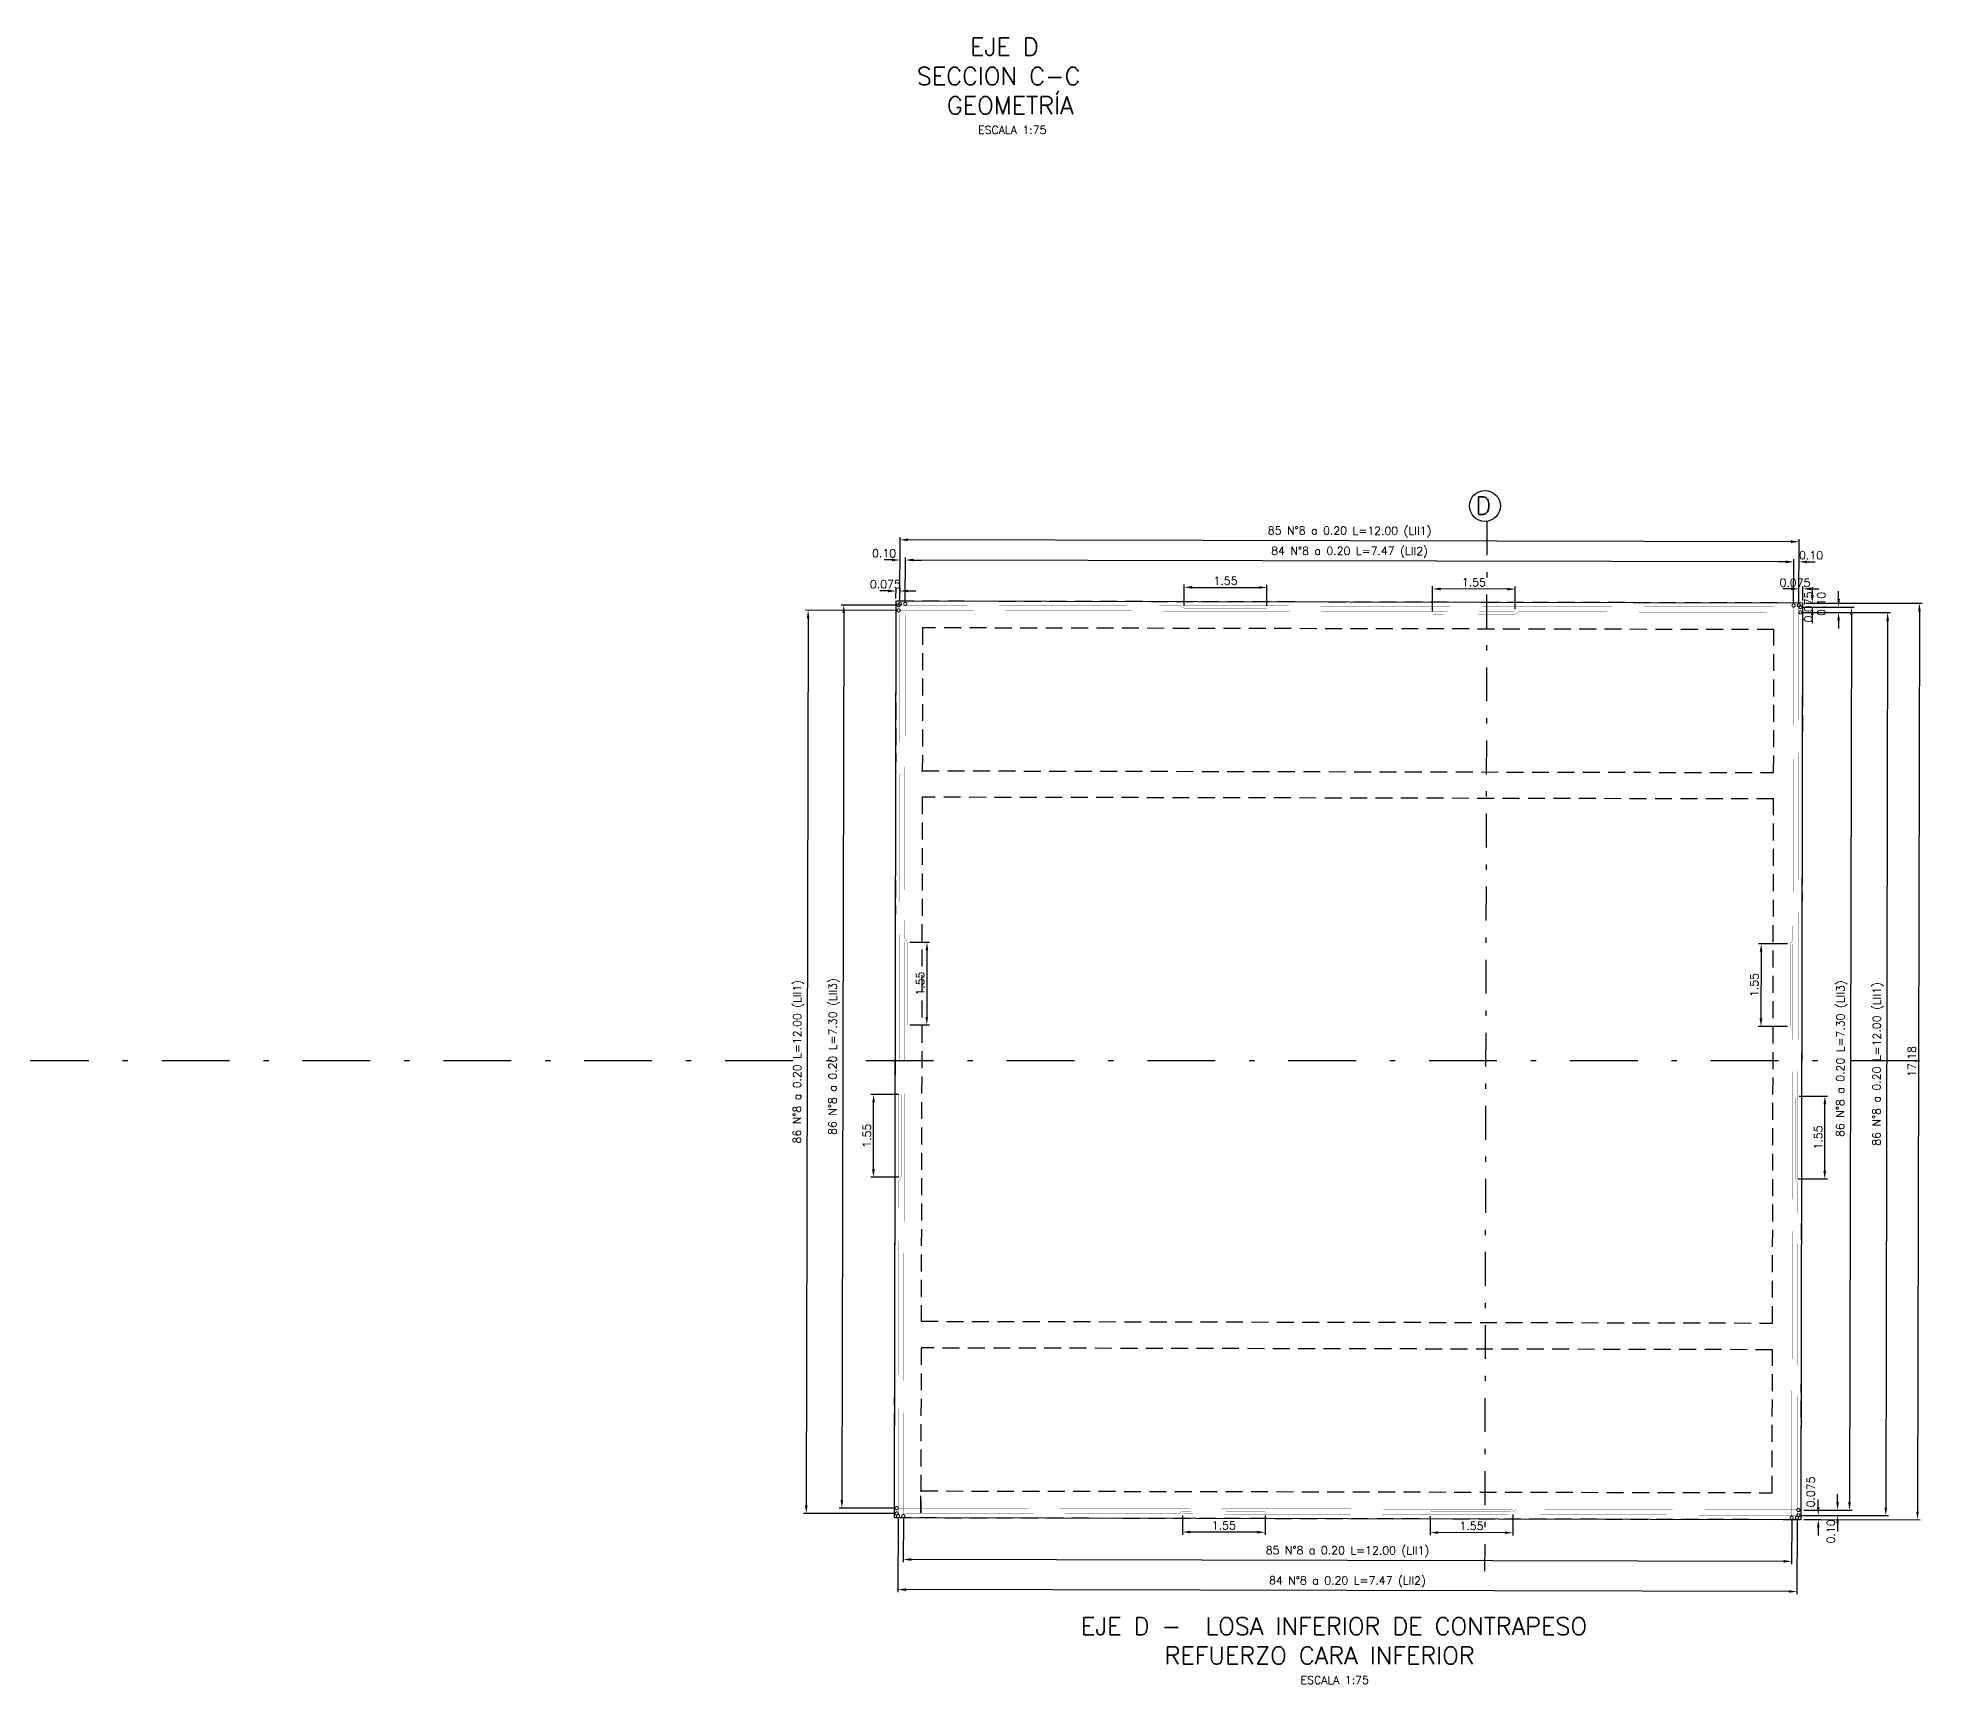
# Model space of a CAD drawing. Header units: metres. Extents: x 1080594 to 1081411, y 976871 to 977162.
# Drawn here: x 1081018.44 to 1081054.02, y 977027.73 to 977058.59 of the extents above; entities that cross this region are included whole.
import ezdxf

# ---------------------------------------------------------------- set-up
doc = ezdxf.new("R2010")
doc.units = ezdxf.units.M
doc.header["$LTSCALE"] = 25.4
doc.linetypes.add('DASHDOT', pattern=[1, 0.5, -0.25, 0, -0.25])
doc.linetypes.add('HIDDEN', pattern=[0.375, 0.25, -0.125])
for name, color, linetype in [('CIRCULOCONTRAP', 130, 'Continuous'), ('CONTRAPESO', 3, 'Continuous'), ('DIMCONTRAPESO', 1, 'Continuous'), ('EJE PUENTE', 41, 'DASHDOT'), ('PROY', 9, 'HIDDEN'), ('R175COTR', 7, 'Continuous'), ('REF', 6, 'Continuous'), ('REF H', 6, 'Continuous'), ('REGL175', 7, 'Continuous')]:
    doc.layers.add(name, color=color, linetype=linetype)
doc.layers.add('COTA', color=1, linetype='Continuous', lineweight=30)
doc.layers.add('EJECONTRAPESO', color=41, linetype='DASHDOT', lineweight=30)
doc.styles.add('romans', font='romans.shx')
doc.dimstyles.new('Copy 75', dxfattribs={"dimtxt": 0.15, "dimasz": 0.15, "dimexe": 0.05, "dimexo": 0.05, "dimgap": 0.05, "dimtad": 1, "dimzin": 0, "dimdsep": 46, "dimtxsty": 'romans', "dimcen": 0.002, "dimclrd": 1, "dimclre": 1, "dimclrt": 3, "dimadec": 4, "dimazin": 0, "dimtfac": 1, "dimtofl": 0, "dimtmove": 1, "dimatfit": 3, "dimfxl": 1, "dimtolj": 1, "dimtzin": 0, "dimarcsym": 1})

# ---------------------------------------------------------------- blocks, each defined once
blk = doc.blocks.new('*D456')
at = {"layer": 'Defpoints', "color": 0, "transparency": 16777216}
for p in [(1081051.288, 977041.607), (1081050.738, 977040.058), (1081051.285, 977040.057)]:
    blk.add_point(p, dxfattribs=at)
at = {"layer": 'DIMCONTRAPESO', "color": 1, "lineweight": -2, "transparency": 16777216}
for p, q in [((1081051.238, 977041.607), (1081050.692, 977041.608)), ((1081050.741, 977041.458), (1081050.739, 977040.208)), ((1081051.235, 977040.057), (1081050.688, 977040.058))]:
    blk.add_line(p, q, dxfattribs=at)
at = {"layer": 'DIMCONTRAPESO', "color": 1, "transparency": 16777216}
for points in [[(1081050.716, 977041.458), (1081050.766, 977041.458), (1081050.742, 977041.608)], [(1081050.714, 977040.208), (1081050.764, 977040.208), (1081050.738, 977040.058)]]:
    blk.add_solid(points, dxfattribs=at)
at = {"layer": 'DIMCONTRAPESO', "color": 3, "transparency": 16777216, "insert": (1081050.615, 977040.834), "char_height": 0.15, "attachment_point": 5, "rotation": 89.8805, "style": 'romans'}
blk.add_mtext('\\A1;1.55', dxfattribs=at)
blk = doc.blocks.new('*D457')
at = {"layer": 'Defpoints', "color": 0, "transparency": 16777216}
for p in [(1081034.7, 977048.803), (1081034.698, 977047.982), (1081051.351, 977047.951)]:
    blk.add_point(p, dxfattribs=at)
at = {"layer": 'DIMCONTRAPESO', "color": 1, "lineweight": -2, "transparency": 16777216}
for p, q in [((1081034.698, 977048.032), (1081034.7, 977048.853)), ((1081051.202, 977048.769), (1081034.85, 977048.803)), ((1081051.351, 977048.001), (1081051.352, 977048.819))]:
    blk.add_line(p, q, dxfattribs=at)
at = {"layer": 'DIMCONTRAPESO', "color": 1, "transparency": 16777216}
for points in [[(1081034.85, 977048.828), (1081034.85, 977048.778), (1081034.7, 977048.803)], [(1081051.202, 977048.794), (1081051.202, 977048.744), (1081051.352, 977048.769)]]:
    blk.add_solid(points, dxfattribs=at)
at = {"layer": 'DIMCONTRAPESO', "color": 3, "transparency": 16777216, "insert": (1081043.026, 977048.95), "char_height": 0.15, "attachment_point": 5, "rotation": 359.8805, "style": 'romans'}
blk.add_mtext('\\A1;84 N°8 a 0.20 L=7.47 (LII2) ', dxfattribs=at)
blk = doc.blocks.new('*D405')
at = {"layer": 'Defpoints', "color": 0, "transparency": 16777216}
for p in [(1081034.6, 977049.182), (1081034.598, 977047.979), (1081051.451, 977047.955)]:
    blk.add_point(p, dxfattribs=at)
at = {"layer": 'DIMCONTRAPESO', "color": 1, "lineweight": -2, "transparency": 16777216}
for p, q in [((1081034.598, 977048.029), (1081034.6, 977049.232)), ((1081051.303, 977049.147), (1081034.75, 977049.182)), ((1081051.451, 977048.005), (1081051.453, 977049.197))]:
    blk.add_line(p, q, dxfattribs=at)
at = {"layer": 'DIMCONTRAPESO', "color": 1, "transparency": 16777216}
for points in [[(1081034.75, 977049.207), (1081034.75, 977049.157), (1081034.6, 977049.182)], [(1081051.303, 977049.172), (1081051.303, 977049.122), (1081051.453, 977049.147)]]:
    blk.add_solid(points, dxfattribs=at)
at = {"layer": 'DIMCONTRAPESO', "color": 3, "transparency": 16777216, "insert": (1081043.027, 977049.329), "char_height": 0.15, "attachment_point": 5, "rotation": 359.8805, "style": 'romans'}
blk.add_mtext('\\A1;85 N°8 a 0.20 L=12.00 (LII1) ', dxfattribs=at)
blk = doc.blocks.new('*D458')
at = {"layer": 'Defpoints', "color": 0, "transparency": 16777216}
for p in [(1081051.407, 977038.752), (1081051.937, 977038.751), (1081051.379, 977037.202)]:
    blk.add_point(p, dxfattribs=at)
at = {"layer": 'DIMCONTRAPESO', "color": 1, "lineweight": -2, "transparency": 16777216}
for p, q in [((1081051.457, 977038.752), (1081051.987, 977038.751)), ((1081051.934, 977037.351), (1081051.937, 977038.601)), ((1081051.429, 977037.202), (1081051.984, 977037.201))]:
    blk.add_line(p, q, dxfattribs=at)
at = {"layer": 'DIMCONTRAPESO', "color": 1, "transparency": 16777216}
for points in [[(1081051.912, 977038.601), (1081051.962, 977038.601), (1081051.937, 977038.751)], [(1081051.909, 977037.351), (1081051.959, 977037.351), (1081051.934, 977037.201)]]:
    blk.add_solid(points, dxfattribs=at)
at = {"layer": 'DIMCONTRAPESO', "color": 3, "transparency": 16777216, "insert": (1081051.811, 977037.976), "char_height": 0.15, "attachment_point": 5, "rotation": 89.8805, "style": 'romans'}
blk.add_mtext('\\A1;1.55', dxfattribs=at)
blk = doc.blocks.new('*D459')
at = {"layer": 'Defpoints', "color": 0, "transparency": 16777216}
for p in [(1081034.734, 977041.637), (1081034.73, 977040.087), (1081035.1, 977040.086)]:
    blk.add_point(p, dxfattribs=at)
at = {"layer": 'DIMCONTRAPESO', "color": 1, "lineweight": -2, "transparency": 16777216}
for p, q in [((1081034.784, 977041.637), (1081035.153, 977041.636)), ((1081035.103, 977041.486), (1081035.1, 977040.236)), ((1081034.78, 977040.087), (1081035.15, 977040.086))]:
    blk.add_line(p, q, dxfattribs=at)
at = {"layer": 'DIMCONTRAPESO', "color": 1, "transparency": 16777216}
for points in [[(1081035.078, 977041.486), (1081035.128, 977041.486), (1081035.103, 977041.636)], [(1081035.075, 977040.236), (1081035.125, 977040.236), (1081035.1, 977040.086)]]:
    blk.add_solid(points, dxfattribs=at)
at = {"layer": 'DIMCONTRAPESO', "color": 3, "transparency": 16777216, "insert": (1081034.976, 977040.861), "char_height": 0.15, "attachment_point": 5, "rotation": 89.8805, "style": 'romans'}
blk.add_mtext('\\A1;1.55', dxfattribs=at)
blk = doc.blocks.new('*D460')
at = {"layer": 'Defpoints', "color": 0, "transparency": 16777216}
for p in [(1081034.103, 977038.783), (1081034.628, 977038.782), (1081034.625, 977037.232)]:
    blk.add_point(p, dxfattribs=at)
at = {"layer": 'DIMCONTRAPESO', "color": 1, "lineweight": -2, "transparency": 16777216}
for p, q in [((1081034.578, 977038.782), (1081034.053, 977038.783)), ((1081034.1, 977037.384), (1081034.103, 977038.633)), ((1081034.575, 977037.233), (1081034.05, 977037.234))]:
    blk.add_line(p, q, dxfattribs=at)
at = {"layer": 'DIMCONTRAPESO', "color": 1, "transparency": 16777216}
for points in [[(1081034.078, 977038.633), (1081034.128, 977038.633), (1081034.103, 977038.783)], [(1081034.075, 977037.384), (1081034.125, 977037.384), (1081034.1, 977037.234)]]:
    blk.add_solid(points, dxfattribs=at)
at = {"layer": 'DIMCONTRAPESO', "color": 3, "transparency": 16777216, "insert": (1081033.977, 977038.009), "char_height": 0.15, "attachment_point": 5, "rotation": 89.8805, "style": 'romans'}
blk.add_mtext('\\A1;1.55', dxfattribs=at)
blk = doc.blocks.new('*D406')
at = {"layer": 'Defpoints', "color": 0, "transparency": 16777216}
for p in [(1081044.583, 977048.261), (1081044.582, 977047.786), (1081046.13, 977047.83)]:
    blk.add_point(p, dxfattribs=at)
at = {"layer": 'DIMCONTRAPESO', "color": 1, "lineweight": -2, "transparency": 16777216}
for p, q in [((1081044.582, 977047.836), (1081044.583, 977048.311)), ((1081045.981, 977048.258), (1081044.733, 977048.261)), ((1081046.13, 977047.88), (1081046.131, 977048.308))]:
    blk.add_line(p, q, dxfattribs=at)
at = {"layer": 'DIMCONTRAPESO', "color": 1, "transparency": 16777216}
for points in [[(1081044.733, 977048.286), (1081044.733, 977048.236), (1081044.583, 977048.261)], [(1081045.981, 977048.283), (1081045.981, 977048.233), (1081046.131, 977048.258)]]:
    blk.add_solid(points, dxfattribs=at)
at = {"layer": 'DIMCONTRAPESO', "color": 3, "transparency": 16777216, "insert": (1081045.357, 977048.385), "char_height": 0.15, "attachment_point": 5, "rotation": 359.8805, "style": 'romans'}
blk.add_mtext('\\A1;1.55', dxfattribs=at)
blk = doc.blocks.new('*D461')
at = {"layer": 'Defpoints', "color": 0, "transparency": 16777216}
for p in [(1081041.476, 977048.288), (1081039.925, 977047.896), (1081041.475, 977047.893)]:
    blk.add_point(p, dxfattribs=at)
at = {"layer": 'DIMCONTRAPESO', "color": 1, "lineweight": -2, "transparency": 16777216}
for p, q in [((1081039.926, 977047.946), (1081039.926, 977048.342)), ((1081040.076, 977048.291), (1081041.326, 977048.289)), ((1081041.475, 977047.943), (1081041.476, 977048.338))]:
    blk.add_line(p, q, dxfattribs=at)
at = {"layer": 'DIMCONTRAPESO', "color": 1, "transparency": 16777216}
for points in [[(1081040.076, 977048.316), (1081040.076, 977048.266), (1081039.926, 977048.292)], [(1081041.326, 977048.314), (1081041.326, 977048.264), (1081041.476, 977048.288)]]:
    blk.add_solid(points, dxfattribs=at)
at = {"layer": 'DIMCONTRAPESO', "color": 3, "transparency": 16777216, "insert": (1081040.701, 977048.415), "char_height": 0.15, "attachment_point": 5, "rotation": 359.8805, "style": 'romans'}
blk.add_mtext('\\A1;1.55', dxfattribs=at)
blk = doc.blocks.new('*D462')
at = {"layer": 'Defpoints', "color": 0, "transparency": 16777216}
for p in [(1081044.537, 977030.93), (1081046.087, 977030.956), (1081044.537, 977030.569)]:
    blk.add_point(p, dxfattribs=at)
at = {"layer": 'DIMCONTRAPESO', "color": 1, "lineweight": -2, "transparency": 16777216}
for p, q in [((1081044.537, 977030.88), (1081044.537, 977030.519)), ((1081046.087, 977030.906), (1081046.086, 977030.516)), ((1081045.937, 977030.566), (1081044.687, 977030.569))]:
    blk.add_line(p, q, dxfattribs=at)
at = {"layer": 'DIMCONTRAPESO', "color": 1, "transparency": 16777216}
for points in [[(1081044.687, 977030.594), (1081044.687, 977030.544), (1081044.537, 977030.569)], [(1081045.937, 977030.591), (1081045.937, 977030.541), (1081046.087, 977030.566)]]:
    blk.add_solid(points, dxfattribs=at)
at = {"layer": 'DIMCONTRAPESO', "color": 3, "transparency": 16777216, "insert": (1081045.312, 977030.693), "char_height": 0.15, "attachment_point": 5, "rotation": 359.8805, "style": 'romans'}
blk.add_mtext('\\A1;1.55', dxfattribs=at)
blk = doc.blocks.new('*D407')
at = {"layer": 'Defpoints', "color": 0, "transparency": 16777216}
for p in [(1081039.894, 977030.94), (1081041.444, 977030.937), (1081039.893, 977030.579)]:
    blk.add_point(p, dxfattribs=at)
at = {"layer": 'DIMCONTRAPESO', "color": 1, "lineweight": -2, "transparency": 16777216}
for p, q in [((1081039.894, 977030.89), (1081039.893, 977030.529)), ((1081041.444, 977030.887), (1081041.443, 977030.526)), ((1081041.293, 977030.576), (1081040.043, 977030.579))]:
    blk.add_line(p, q, dxfattribs=at)
at = {"layer": 'DIMCONTRAPESO', "color": 1, "transparency": 16777216}
for points in [[(1081040.043, 977030.604), (1081040.043, 977030.554), (1081039.893, 977030.579)], [(1081041.293, 977030.601), (1081041.293, 977030.551), (1081041.443, 977030.576)]]:
    blk.add_solid(points, dxfattribs=at)
at = {"layer": 'DIMCONTRAPESO', "color": 3, "transparency": 16777216, "insert": (1081040.669, 977030.702), "char_height": 0.15, "attachment_point": 5, "rotation": 359.8805, "style": 'romans'}
blk.add_mtext('\\A1;1.55', dxfattribs=at)
blk = doc.blocks.new('*D408')
at = {"layer": 'Defpoints', "color": 0, "transparency": 16777216}
for p in [(1081051.475, 977047.822), (1081051.44, 977030.891), (1081053.078, 977030.888)]:
    blk.add_point(p, dxfattribs=at)
at = {"layer": 'DIMCONTRAPESO', "color": 1, "lineweight": -2, "transparency": 16777216}
for p, q in [((1081051.525, 977047.822), (1081053.164, 977047.818)), ((1081053.113, 977047.669), (1081053.079, 977031.038)), ((1081051.49, 977030.891), (1081053.128, 977030.888))]:
    blk.add_line(p, q, dxfattribs=at)
at = {"layer": 'DIMCONTRAPESO', "color": 1, "transparency": 16777216}
for points in [[(1081053.088, 977047.669), (1081053.138, 977047.669), (1081053.114, 977047.819)], [(1081053.054, 977031.038), (1081053.104, 977031.038), (1081053.078, 977030.888)]]:
    blk.add_solid(points, dxfattribs=at)
at = {"layer": 'DIMCONTRAPESO', "color": 3, "transparency": 16777216, "insert": (1081052.932, 977039.354), "char_height": 0.15, "attachment_point": 5, "rotation": 89.8805, "style": 'romans'}
blk.add_mtext('\\A1;86 N°8 a 0.20 L=12.00 (LII1) ', dxfattribs=at)
blk = doc.blocks.new('*D409')
at = {"layer": 'Defpoints', "color": 0, "transparency": 16777216}
for p in [(1081051.451, 977047.922), (1081051.49, 977030.991), (1081052.399, 977030.989)]:
    blk.add_point(p, dxfattribs=at)
at = {"layer": 'DIMCONTRAPESO', "color": 1, "lineweight": -2, "transparency": 16777216}
for p, q in [((1081051.501, 977047.922), (1081052.484, 977047.92)), ((1081052.434, 977047.77), (1081052.399, 977031.139)), ((1081051.54, 977030.991), (1081052.449, 977030.989))]:
    blk.add_line(p, q, dxfattribs=at)
at = {"layer": 'DIMCONTRAPESO', "color": 1, "transparency": 16777216}
for points in [[(1081052.409, 977047.77), (1081052.459, 977047.77), (1081052.434, 977047.92)], [(1081052.374, 977031.14), (1081052.424, 977031.139), (1081052.399, 977030.989)]]:
    blk.add_solid(points, dxfattribs=at)
at = {"layer": 'DIMCONTRAPESO', "color": 3, "transparency": 16777216, "insert": (1081052.252, 977039.455), "char_height": 0.15, "attachment_point": 5, "rotation": 89.8805, "style": 'romans'}
blk.add_mtext('\\A1;86 N°8 a 0.20 L=7.30 (LII3) ', dxfattribs=at)
blk = doc.blocks.new('*D411')
at = {"layer": 'Defpoints', "color": 0, "transparency": 16777216}
for p in [(1081034.661, 977030.88), (1081051.315, 977030.866), (1081034.66, 977030.065)]:
    blk.add_point(p, dxfattribs=at)
at = {"layer": 'DIMCONTRAPESO', "color": 1, "lineweight": -2, "transparency": 16777216}
for p, q in [((1081034.661, 977030.83), (1081034.66, 977030.015)), ((1081051.315, 977030.816), (1081051.313, 977029.98)), ((1081051.163, 977030.03), (1081034.81, 977030.064))]:
    blk.add_line(p, q, dxfattribs=at)
at = {"layer": 'DIMCONTRAPESO', "color": 1, "transparency": 16777216}
for points in [[(1081034.81, 977030.089), (1081034.81, 977030.039), (1081034.66, 977030.065)], [(1081051.163, 977030.055), (1081051.163, 977030.005), (1081051.313, 977030.03)]]:
    blk.add_solid(points, dxfattribs=at)
at = {"layer": 'DIMCONTRAPESO', "color": 3, "transparency": 16777216, "insert": (1081042.987, 977030.211), "char_height": 0.15, "attachment_point": 5, "rotation": 359.8805, "style": 'romans'}
blk.add_mtext('\\A1;85 N°8 a 0.20 L=12.00 (LII1) ', dxfattribs=at)
blk = doc.blocks.new('*D412')
at = {"layer": 'Defpoints', "color": 0, "transparency": 16777216}
for p in [(1081034.561, 977030.88), (1081051.415, 977030.85), (1081034.558, 977029.499)]:
    blk.add_point(p, dxfattribs=at)
at = {"layer": 'DIMCONTRAPESO', "color": 1, "lineweight": -2, "transparency": 16777216}
for p, q in [((1081034.561, 977030.83), (1081034.558, 977029.449)), ((1081051.415, 977030.8), (1081051.412, 977029.414)), ((1081051.262, 977029.465), (1081034.708, 977029.499))]:
    blk.add_line(p, q, dxfattribs=at)
at = {"layer": 'DIMCONTRAPESO', "color": 1, "transparency": 16777216}
for points in [[(1081034.708, 977029.524), (1081034.708, 977029.474), (1081034.558, 977029.499)], [(1081051.262, 977029.49), (1081051.262, 977029.44), (1081051.412, 977029.464)]]:
    blk.add_solid(points, dxfattribs=at)
at = {"layer": 'DIMCONTRAPESO', "color": 3, "transparency": 16777216, "insert": (1081042.986, 977029.646), "char_height": 0.15, "attachment_point": 5, "rotation": 359.8805, "style": 'romans'}
blk.add_mtext('\\A1;84 N°8 a 0.20 L=7.47 (LII2) ', dxfattribs=at)
blk = doc.blocks.new('*D413')
at = {"layer": 'Defpoints', "color": 0, "transparency": 16777216}
for p in [(1081034.563, 977047.858), (1081032.841, 977030.93), (1081034.537, 977030.927)]:
    blk.add_point(p, dxfattribs=at)
at = {"layer": 'DIMCONTRAPESO', "color": 1, "lineweight": -2, "transparency": 16777216}
for p, q in [((1081034.513, 977047.858), (1081032.826, 977047.861)), ((1081032.876, 977047.711), (1081032.841, 977031.08)), ((1081034.487, 977030.927), (1081032.791, 977030.93))]:
    blk.add_line(p, q, dxfattribs=at)
at = {"layer": 'DIMCONTRAPESO', "color": 1, "transparency": 16777216}
for points in [[(1081032.851, 977047.711), (1081032.901, 977047.711), (1081032.876, 977047.861)], [(1081032.816, 977031.08), (1081032.866, 977031.08), (1081032.841, 977030.93)]]:
    blk.add_solid(points, dxfattribs=at)
at = {"layer": 'DIMCONTRAPESO', "color": 3, "transparency": 16777216, "insert": (1081032.694, 977039.396), "char_height": 0.15, "attachment_point": 5, "rotation": 89.8805, "style": 'romans'}
blk.add_mtext('\\A1;86 N°8 a 0.20 L=12.00 (LII1) ', dxfattribs=at)
blk = doc.blocks.new('*D414')
at = {"layer": 'Defpoints', "color": 0, "transparency": 16777216}
for p in [(1081034.573, 977047.957), (1081033.508, 977031.029), (1081034.538, 977031.026)]:
    blk.add_point(p, dxfattribs=at)
at = {"layer": 'DIMCONTRAPESO', "color": 1, "lineweight": -2, "transparency": 16777216}
for p, q in [((1081034.523, 977047.957), (1081033.493, 977047.959)), ((1081033.543, 977047.809), (1081033.508, 977031.179)), ((1081034.488, 977031.027), (1081033.458, 977031.029))]:
    blk.add_line(p, q, dxfattribs=at)
at = {"layer": 'DIMCONTRAPESO', "color": 1, "transparency": 16777216}
for points in [[(1081033.518, 977047.809), (1081033.568, 977047.809), (1081033.543, 977047.959)], [(1081033.483, 977031.179), (1081033.533, 977031.179), (1081033.508, 977031.029)]]:
    blk.add_solid(points, dxfattribs=at)
at = {"layer": 'DIMCONTRAPESO', "color": 3, "transparency": 16777216, "insert": (1081033.361, 977039.494), "char_height": 0.15, "attachment_point": 5, "rotation": 89.8805, "style": 'romans'}
blk.add_mtext('\\A1;86 N°8 a 0.20 L=7.30 (LII3) ', dxfattribs=at)
blk = doc.blocks.new('*D420')
at = {"layer": 'Defpoints', "color": 0, "transparency": 16777216}
for p in [(1081051.352, 977048.769), (1081051.352, 977048.769), (1081051.452, 977048.768)]:
    blk.add_point(p, dxfattribs=at)
at = {"layer": 'DIMCONTRAPESO', "color": 1, "lineweight": -2, "transparency": 16777216}
for p, q in [((1081051.202, 977048.769), (1081051.052, 977048.769)), ((1081051.452, 977048.718), (1081051.452, 977048.718)), ((1081051.602, 977048.768), (1081051.752, 977048.768))]:
    blk.add_line(p, q, dxfattribs=at)
at = {"layer": 'DIMCONTRAPESO', "color": 1, "transparency": 16777216}
for points in [[(1081051.202, 977048.794), (1081051.202, 977048.744), (1081051.352, 977048.769)], [(1081051.602, 977048.793), (1081051.602, 977048.743), (1081051.452, 977048.768)]]:
    blk.add_solid(points, dxfattribs=at)
at = {"layer": 'DIMCONTRAPESO', "color": 3, "transparency": 16777216, "insert": (1081051.678, 977048.893), "char_height": 0.15, "attachment_point": 5, "rotation": 359.8805, "style": 'romans'}
blk.add_mtext('\\A1;0.10', dxfattribs=at)
blk = doc.blocks.new('*D421')
at = {"layer": 'Defpoints', "color": 0, "transparency": 16777216}
for p in [(1081052.194, 977047.821), (1081052.194, 977047.821), (1081052.195, 977047.921)]:
    blk.add_point(p, dxfattribs=at)
at = {"layer": 'DIMCONTRAPESO', "color": 1, "lineweight": -2, "transparency": 16777216}
for p, q in [((1081052.195, 977048.071), (1081052.195, 977048.221)), ((1081052.194, 977047.671), (1081052.194, 977047.521))]:
    blk.add_line(p, q, dxfattribs=at)
at = {"layer": 'DIMCONTRAPESO', "color": 1, "transparency": 16777216}
for points in [[(1081052.17, 977048.071), (1081052.22, 977048.071), (1081052.195, 977047.921)], [(1081052.169, 977047.671), (1081052.219, 977047.67), (1081052.194, 977047.821)]]:
    blk.add_solid(points, dxfattribs=at)
at = {"layer": 'DIMCONTRAPESO', "color": 3, "transparency": 16777216, "insert": (1081051.87, 977047.981), "char_height": 0.15, "attachment_point": 5, "rotation": 89.8805, "style": 'romans'}
blk.add_mtext('\\A1;0.10', dxfattribs=at)
blk = doc.blocks.new('*D422')
at = {"layer": 'Defpoints', "color": 0, "transparency": 16777216}
for p in [(1081034.523, 977048.223), (1081034.523, 977048.033), (1081034.598, 977048.032)]:
    blk.add_point(p, dxfattribs=at)
at = {"layer": 'DIMCONTRAPESO', "color": 1, "lineweight": -2, "transparency": 16777216}
for p, q in [((1081034.373, 977048.224), (1081034.223, 977048.224)), ((1081034.523, 977048.083), (1081034.524, 977048.273)), ((1081034.598, 977048.082), (1081034.599, 977048.273)), ((1081034.748, 977048.223), (1081034.898, 977048.223))]:
    blk.add_line(p, q, dxfattribs=at)
at = {"layer": 'DIMCONTRAPESO', "color": 1, "transparency": 16777216}
for points in [[(1081034.373, 977048.249), (1081034.373, 977048.199), (1081034.523, 977048.223)], [(1081034.749, 977048.248), (1081034.748, 977048.198), (1081034.598, 977048.223)]]:
    blk.add_solid(points, dxfattribs=at)
at = {"layer": 'DIMCONTRAPESO', "color": 3, "transparency": 16777216, "insert": (1081034.324, 977048.349), "char_height": 0.15, "attachment_point": 5, "rotation": 359.8805, "style": 'romans'}
blk.add_mtext('\\A1;0.075', dxfattribs=at)
blk = doc.blocks.new('*D466')
at = {"layer": 'Defpoints', "color": 0, "transparency": 16777216}
for p in [(1081051.451, 977048.263), (1081051.451, 977047.955), (1081051.526, 977047.997)]:
    blk.add_point(p, dxfattribs=at)
at = {"layer": 'DIMCONTRAPESO', "color": 1, "lineweight": -2, "transparency": 16777216}
for p, q in [((1081051.301, 977048.264), (1081051.151, 977048.264)), ((1081051.451, 977048.005), (1081051.451, 977048.313)), ((1081051.526, 977048.047), (1081051.526, 977048.313)), ((1081051.676, 977048.263), (1081051.826, 977048.263))]:
    blk.add_line(p, q, dxfattribs=at)
at = {"layer": 'DIMCONTRAPESO', "color": 1, "transparency": 16777216}
for points in [[(1081051.301, 977048.289), (1081051.301, 977048.239), (1081051.451, 977048.263)], [(1081051.676, 977048.288), (1081051.676, 977048.238), (1081051.526, 977048.263)]]:
    blk.add_solid(points, dxfattribs=at)
at = {"layer": 'DIMCONTRAPESO', "color": 3, "transparency": 16777216, "insert": (1081051.376, 977048.376), "char_height": 0.15, "attachment_point": 5, "rotation": 359.8805, "style": 'romans'}
blk.add_mtext('\\A1;0.075', dxfattribs=at)
blk = doc.blocks.new('*D467')
at = {"layer": 'Defpoints', "color": 0, "transparency": 16777216}
for p in [(1081051.49, 977030.891), (1081051.49, 977030.816), (1081051.813, 977030.815)]:
    blk.add_point(p, dxfattribs=at)
at = {"layer": 'DIMCONTRAPESO', "color": 1, "lineweight": -2, "transparency": 16777216}
for p, q in [((1081051.813, 977031.04), (1081051.813, 977031.19)), ((1081051.54, 977030.891), (1081051.863, 977030.89)), ((1081051.54, 977030.816), (1081051.863, 977030.815)), ((1081051.812, 977030.665), (1081051.812, 977030.515))]:
    blk.add_line(p, q, dxfattribs=at)
at = {"layer": 'DIMCONTRAPESO', "color": 1, "transparency": 16777216}
for points in [[(1081051.788, 977031.04), (1081051.838, 977031.04), (1081051.813, 977030.89)], [(1081051.787, 977030.665), (1081051.837, 977030.665), (1081051.813, 977030.815)]]:
    blk.add_solid(points, dxfattribs=at)
at = {"layer": 'DIMCONTRAPESO', "color": 3, "transparency": 16777216, "insert": (1081051.671, 977031.331), "char_height": 0.15, "attachment_point": 5, "rotation": 89.8805, "style": 'romans'}
blk.add_mtext('\\A1;0.075', dxfattribs=at)
blk = doc.blocks.new('*D468')
at = {"layer": 'Defpoints', "color": 0, "transparency": 16777216}
for p in [(1081051.526, 977047.997), (1081051.49, 977030.816), (1081053.673, 977030.812)]:
    blk.add_point(p, dxfattribs=at)
at = {"layer": 'DIMCONTRAPESO', "color": 1, "lineweight": -2, "transparency": 16777216}
for p, q in [((1081051.576, 977047.997), (1081053.759, 977047.992)), ((1081053.709, 977047.843), (1081053.674, 977030.962)), ((1081051.54, 977030.816), (1081053.723, 977030.811))]:
    blk.add_line(p, q, dxfattribs=at)
at = {"layer": 'DIMCONTRAPESO', "color": 1, "transparency": 16777216}
for points in [[(1081053.684, 977047.843), (1081053.734, 977047.843), (1081053.709, 977047.993)], [(1081053.649, 977030.962), (1081053.699, 977030.961), (1081053.673, 977030.812)]]:
    blk.add_solid(points, dxfattribs=at)
at = {"layer": 'DIMCONTRAPESO', "color": 3, "transparency": 16777216, "insert": (1081053.566, 977039.402), "char_height": 0.15, "attachment_point": 5, "rotation": 89.8805, "style": 'romans'}
blk.add_mtext('\\A1;17.18', dxfattribs=at)
blk = doc.blocks.new('*D434')
at = {"layer": 'COTA', "color": 1, "lineweight": -2, "transparency": 16777216}
for p, q in [((1081051.702, 977048.147), (1081051.703, 977048.297)), ((1081051.576, 977047.997), (1081051.752, 977047.997)), ((1081051.576, 977047.922), (1081051.752, 977047.922)), ((1081051.701, 977047.772), (1081051.701, 977047.622))]:
    blk.add_line(p, q, dxfattribs=at)
at = {"layer": 'COTA', "color": 1, "transparency": 16777216}
for points in [[(1081051.677, 977048.147), (1081051.727, 977048.147), (1081051.702, 977047.997)], [(1081051.676, 977047.772), (1081051.726, 977047.772), (1081051.702, 977047.922)]]:
    blk.add_solid(points, dxfattribs=at)
at = {"layer": 'Defpoints', "color": 0, "transparency": 16777216}
for p in [(1081051.526, 977047.997), (1081051.526, 977047.922), (1081051.702, 977047.997)]:
    blk.add_point(p, dxfattribs=at)
at = {"layer": 'COTA', "color": 3, "transparency": 16777216, "insert": (1081051.627, 977047.922), "char_height": 0.15, "attachment_point": 5, "rotation": 89.8805, "style": 'romans'}
blk.add_mtext('\\A1;0.075', dxfattribs=at)
blk = doc.blocks.new('*D435')
at = {"layer": 'COTA', "color": 1, "lineweight": -2, "transparency": 16777216}
for p, q in [((1081034.45, 977048.804), (1081034.3, 977048.804)), ((1081034.85, 977048.803), (1081035, 977048.803))]:
    blk.add_line(p, q, dxfattribs=at)
at = {"layer": 'COTA', "color": 1, "transparency": 16777216}
for points in [[(1081034.45, 977048.829), (1081034.45, 977048.779), (1081034.6, 977048.804)], [(1081034.85, 977048.828), (1081034.85, 977048.778), (1081034.7, 977048.803)]]:
    blk.add_solid(points, dxfattribs=at)
at = {"layer": 'Defpoints', "color": 0, "transparency": 16777216}
for p in [(1081034.6, 977048.804), (1081034.6, 977048.804), (1081034.7, 977048.803)]:
    blk.add_point(p, dxfattribs=at)
at = {"layer": 'COTA', "color": 3, "transparency": 16777216, "insert": (1081034.3, 977048.929), "char_height": 0.15, "attachment_point": 5, "rotation": 359.8805, "style": 'romans'}
blk.add_mtext('\\A1;0.10', dxfattribs=at)
blk = doc.blocks.new('*D436')
at = {"layer": 'COTA', "color": 1, "lineweight": -2, "transparency": 16777216}
for p, q in [((1081052.175, 977031.14), (1081052.176, 977031.29)), ((1081052.175, 977030.74), (1081052.174, 977030.59))]:
    blk.add_line(p, q, dxfattribs=at)
at = {"layer": 'COTA', "color": 1, "transparency": 16777216}
for points in [[(1081052.15, 977031.14), (1081052.2, 977031.14), (1081052.175, 977030.99)], [(1081052.15, 977030.74), (1081052.2, 977030.74), (1081052.175, 977030.89)]]:
    blk.add_solid(points, dxfattribs=at)
at = {"layer": 'Defpoints', "color": 0, "transparency": 16777216}
for p in [(1081052.175, 977030.99), (1081052.175, 977030.89), (1081052.175, 977030.89)]:
    blk.add_point(p, dxfattribs=at)
at = {"layer": 'COTA', "color": 3, "transparency": 16777216, "insert": (1081052.049, 977030.59), "char_height": 0.15, "attachment_point": 5, "rotation": 89.8805, "style": 'romans'}
blk.add_mtext('\\A1;0.10', dxfattribs=at)

msp = doc.modelspace()

# ---------------------------------------------------------------- linework, layer by layer
at = {"layer": 'CIRCULOCONTRAP'}
msp.add_circle((1081045.563439, 977049.817636), 0.289667, dxfattribs=at)
at = {"layer": 'CONTRAPESO'}
msp.add_lwpolyline([(1081051.525718, 977047.997146), (1081051.525718, 977047.997146), (1081034.523028, 977048.032597), (1081034.487157, 977030.851527), (1081051.489851, 977030.816076), (1081051.525718, 977047.997146)], dxfattribs=at)
at = {"layer": 'EJE PUENTE', "ltscale": 0.1}
msp.add_lwpolyline([(1080965.318063, 977039.41891), (1081093.481143, 977039.41891)], dxfattribs=at)
at = {"layer": 'EJECONTRAPESO', "ltscale": 0.05}
msp.add_lwpolyline([(1081045.598986, 977049.530158), (1081045.557894, 977029.844993)], dxfattribs=at)
at = {"layer": 'PROY', "color": 252, "ltscale": 0.05}
for points in [[(1081051.525718, 977047.997146), (1081034.523024, 977048.032597), (1081034.4872, 977030.850693), (1081051.489896, 977030.816242)], [(1081050.954839, 977034.497365), (1081050.975326, 977044.323192), (1081035.015361, 977044.356469), (1081034.994873, 977034.530642)]]:
    msp.add_lwpolyline(points, close=True, dxfattribs=at)
for points in [[(1081035.016362, 977044.836754), (1081035.016393, 977044.851614), (1081050.976358, 977044.818338), (1081050.981946, 977047.498332), (1081035.021981, 977047.531609), (1081035.016362, 977044.836754)], [(1081034.987387, 977030.940196), (1081034.988242, 977031.350149), (1081050.948207, 977031.316872), (1081050.953796, 977033.997366), (1081034.993831, 977034.030643), (1081034.987387, 977030.940196)]]:
    msp.add_lwpolyline(points, dxfattribs=at)
at = {"layer": 'REF', "ltscale": 0.1, "const_width": 0.005}
for points in [[(1081034.572663, 977047.857529), (1081046.12264, 977047.833164)], [(1081041.475362, 977047.892702), (1081039.925497, 977047.896178), (1081039.854709, 977047.946233), (1081034.572868, 977047.957245)], [(1081034.597915, 977047.966711), (1081034.575535, 977037.232773)], [(1081034.730442, 977040.087045), (1081034.734015, 977041.636821), (1081034.684272, 977041.707829), (1081034.697905, 977047.972911)], [(1081051.475562, 977047.922286), (1081039.925583, 977047.946085)], [(1081044.581653, 977047.786225), (1081046.122518, 977047.783257), (1081046.193515, 977047.833016), (1081051.475356, 977047.822003)], [(1081051.285181, 977040.057218), (1081051.288071, 977041.606995), (1081051.338109, 977041.677795), (1081051.350588, 977047.935435)], [(1081051.450574, 977047.94073), (1081051.428184, 977037.202325)], [(1081034.662234, 977030.887757), (1081034.684694, 977041.636924)], [(1081051.314931, 977030.857726), (1081051.337391, 977041.606893)], [(1081034.627722, 977038.782254), (1081034.624832, 977037.232477), (1081034.574794, 977037.161677), (1081034.562241, 977030.889702)], [(1081051.382459, 977038.75201), (1081051.378886, 977037.202234), (1081051.428629, 977037.131227), (1081051.414947, 977030.866232)], [(1081034.537528, 977031.029437), (1081046.087507, 977031.005638)], [(1081044.53752, 977030.959021), (1081046.087384, 977030.955545), (1081046.158381, 977031.00549), (1081051.440223, 977030.994477)], [(1081041.44002, 977030.965479), (1081039.890155, 977030.968466), (1081039.819158, 977030.918707), (1081034.537317, 977030.92972)], [(1081051.44001, 977030.894194), (1081039.890033, 977030.91856)]]:
    msp.add_lwpolyline(points, dxfattribs=at)
at = {"layer": 'REF H', "ltscale": 0.1, "const_width": 0.06}
for points in [[(1081034.582181, 977047.857509, -1), (1081034.563131, 977047.857549, -1)], [(1081034.582389, 977047.957225, -1), (1081034.563339, 977047.957265, -1)], [(1081034.607383, 977047.978744, 1), (1081034.588333, 977047.978784, 1)], [(1081034.707381, 977047.982416, -1), (1081034.688331, 977047.982456, -1)], [(1081051.360142, 977047.950885, 1), (1081051.341092, 977047.950924, 1)], [(1081051.46014, 977047.954556, -1), (1081051.44109, 977047.954596, -1)], [(1081051.484878, 977047.821983, -1), (1081051.465828, 977047.822023, -1)], [(1081051.485084, 977047.922266, -1), (1081051.466035, 977047.922306, -1)], [(1081034.547024, 977031.026403, -1), (1081034.527974, 977031.026442, -1)], [(1081051.449738, 977030.991443, -1), (1081051.430688, 977030.991483, -1)], [(1081034.546832, 977030.926686, -1), (1081034.527782, 977030.926726, -1)], [(1081034.570844, 977030.880202, -1), (1081034.551794, 977030.880242, -1)], [(1081034.670844, 977030.880002, -1), (1081034.651794, 977030.880042, -1)], [(1081051.32442, 977030.846024, 1), (1081051.30537, 977030.846064, 1)], [(1081051.424438, 977030.849696, -1), (1081051.405388, 977030.849736, -1)], [(1081051.449553, 977030.89116, -1), (1081051.430503, 977030.8912, -1)]]:
    msp.add_lwpolyline(points, format="xyb", close=True, dxfattribs=at)

# ---------------------------------------------------------------- texts
at = {"layer": 'R175COTR', "insert": (1081045.681408, 977049.989232, 308.056641), "char_height": 0.33, "width": 0.41500103, "attachment_point": 3, "rotation": 359.8805735, "style": 'romans'}
msp.add_mtext('{\\C0;D}', dxfattribs=at)
at = {"layer": 'REGL175', "char_height": 0.33, "attachment_point": 1, "style": 'romans'}
for s, insert, width in [('\\pi7.2152;{\\C0;EJE D\\P\\pi6.2173;SECCION C-C \\P\\pi6.7822;GEOMETRÍA\\P\\pi7.3672;\\H0.45455x;\\C3;ESCALA 1:75}', (1081028.696142, 977058.591537), 14.49150363), ('\\pi1.4929;{\\C0;EJE D -  LOSA INFERIOR DE CONTRAPESO\\P\\pi3.0635;REFUERZO CARA INFERIOR \\P\\pi5.6128;\\H0.45455x;\\C3;ESCALA 1:75}', (1081036.495923, 977028.979658), 12.63271454)]:
    msp.add_mtext(s, dxfattribs=dict(at, insert=insert, width=width))

# ---------------------------------------------------------------- dimensions: what is measured, and where the dimension line sits
at = {"layer": 'COTA', "color": 2}
for base, p1, p2, angle, picture, middle in [((1081034.599578, 977048.803574), (1081034.699568, 977048.803366), (1081034.599578, 977048.803574), 179.8805372, '*D435', (1081034.299579, 977048.8042)), ((1081052.174917, 977030.889648), (1081052.175126, 977030.989931), (1081052.174917, 977030.889648), 89.8805372, '*D436', (1081052.174292, 977030.589649))]:
    dim = msp.add_linear_dim(base=base, p1=p1, p2=p2, angle=angle, dimstyle='Copy 75', dxfattribs=at)
    dim.commit()
    dim.dimension.update_dxf_attribs({"geometry": picture, "text_midpoint": middle, "dimtype": 160})
dim = msp.add_linear_dim(base=(1081051.701922, 977047.996779), p1=(1081051.525562, 977047.922181), p2=(1081051.525718, 977047.997146), angle=89.8805372, dimstyle='Copy 75', override={"dimdec": 3}, dxfattribs=at)
dim.commit()
dim.dimension.update_dxf_attribs({"geometry": '*D434', "text_midpoint": (1081051.751765, 977047.92171), "dimtype": 160})
at = {"layer": 'DIMCONTRAPESO', "color": 2}
for base, p1, p2, angle, text, picture, middle in [((1081034.600367, 977049.181899), (1081051.450615, 977047.954576), (1081034.597858, 977047.978764), 179.8805372, '85 N°8 a 0.20 L=12.00 (LII1) ', '*D405', (1081043.027076, 977049.328615)), ((1081034.699568, 977048.803366), (1081051.350617, 977047.950904), (1081034.697856, 977047.982436), 179.8805372, '84 N°8 a 0.20 L=7.47 (LII2) ', '*D457', (1081043.026287, 977048.95029)), ((1081032.840654, 977030.930244), (1081034.563131, 977047.857549), (1081034.537314, 977030.926706), 89.8805372, '86 N°8 a 0.20 L=12.00 (LII1) ', '*D413', (1081032.694019, 977039.395998)), ((1081033.507621, 977031.02857), (1081034.572864, 977047.957245), (1081034.537519, 977031.026422), 89.8805372, '86 N°8 a 0.20 L=7.30 (LII3) ', '*D414', (1081033.360986, 977039.494324)), ((1081053.078318, 977030.887764), (1081051.475353, 977047.822003), (1081051.440028, 977030.89118), 89.8805372, '86 N°8 a 0.20 L=12.00 (LII1) ', '*D408', (1081052.931683, 977039.353518)), ((1081052.399022, 977030.989464), (1081051.450533, 977047.922338), (1081051.490216, 977030.991359), 89.8805372, '86 N°8 a 0.20 L=7.30 (LII3) ', '*D409', (1081052.252387, 977039.455218)), ((1081034.55844, 977029.499428), (1081051.414913, 977030.849716), (1081034.561319, 977030.880222), 179.8805372, '84 N°8 a 0.20 L=7.47 (LII2) ', '*D412', (1081042.985574, 977029.646143)), ((1081034.659619, 977030.064521), (1081051.31495, 977030.866441), (1081034.661319, 977030.880022), 179.8805372, '85 N°8 a 0.20 L=12.00 (LII1) ', '*D411', (1081042.986754, 977030.211445))]:
    dim = msp.add_linear_dim(base=base, p1=p1, p2=p2, angle=angle, text=text, dimstyle='Copy 75', dxfattribs=at)
    dim.commit()
    dim.dimension.update_dxf_attribs({"geometry": picture, "text_midpoint": middle})
dim = msp.add_linear_dim(base=(1081051.35236, 977048.768638), p1=(1081051.4523, 977048.768438), p2=(1081051.35236, 977048.768638), angle=179.8805372, dimstyle='Copy 75', dxfattribs=at)
dim.commit()
dim.dimension.update_dxf_attribs({"geometry": '*D420', "text_midpoint": (1081051.677299, 977048.76796), "dimtype": 160})
for base, p1, p2, angle, picture, middle in [((1081034.523425, 977048.223345), (1081034.598052, 977048.032441), (1081034.523028, 977048.032597), 179.8805372, '*D422', (1081034.323426, 977048.223762)), ((1081051.451258, 977048.263339), (1081051.525718, 977047.997146), (1081051.450615, 977047.954576), 179.8805372, '*D466', (1081051.376232, 977048.250996)), ((1081051.812565, 977030.815403), (1081051.490007, 977030.891076), (1081051.489851, 977030.816076), 89.8805372, '*D467', (1081051.79563, 977031.330249))]:
    dim = msp.add_linear_dim(base=base, p1=p1, p2=p2, angle=angle, dimstyle='Copy 75', override={"dimdec": 3}, dxfattribs=at)
    dim.commit()
    dim.dimension.update_dxf_attribs({"geometry": picture, "text_midpoint": middle, "dimtype": 160})
for base, p1, p2, angle, picture, middle in [((1081041.476056, 977048.288456), (1081039.925497, 977047.896178), (1081041.47523, 977047.892702), 179.8805372, '*D461', (1081040.701449, 977048.415071)), ((1081052.194397, 977047.820504), (1081052.194606, 977047.920756), (1081052.194397, 977047.820504), 89.8805372, '*D421', (1081051.869732, 977047.981307)), ((1081053.673452, 977030.811523), (1081051.525718, 977047.997146), (1081051.489851, 977030.816076), 89.8805372, '*D468', (1081053.566364, 977039.402319)), ((1081035.099713, 977040.086275), (1081034.734015, 977041.636821), (1081034.730442, 977040.087045), 89.8805372, '*D459', (1081034.976329, 977040.861424)), ((1081050.738307, 977040.058359), (1081051.288071, 977041.606995), (1081051.285181, 977040.057218), 89.8805372, '*D456', (1081050.614923, 977040.833507)), ((1081034.103353, 977038.783347), (1081034.624832, 977037.232477), (1081034.627722, 977038.782254), 89.8805372, '*D460', (1081033.976737, 977038.00872)), ((1081051.937208, 977038.750853), (1081051.378886, 977037.202234), (1081051.407488, 977038.751958), 89.8805372, '*D458', (1081051.810593, 977037.976226)), ((1081039.893317, 977030.578882), (1081041.443935, 977030.937116), (1081039.89407, 977030.940102), 179.8805372, '*D407', (1081040.66851, 977030.702266)), ((1081044.536707, 977030.5692), (1081046.087384, 977030.955545), (1081044.53746, 977030.930421), 179.8805372, '*D462', (1081045.3119, 977030.692584))]:
    dim = msp.add_linear_dim(base=base, p1=p1, p2=p2, angle=angle, dimstyle='Copy 75', dxfattribs=at)
    dim.commit()
    dim.dimension.update_dxf_attribs({"geometry": picture, "text_midpoint": middle})
at = {"layer": 'DIMCONTRAPESO'}
dim = msp.add_linear_dim(base=(1081044.582643, 977048.261139), p1=(1081046.130253, 977047.829947), p2=(1081044.581653, 977047.786225), angle=359.8805372, dimstyle='Copy 75', dxfattribs=at)
dim.commit()
dim.dimension.update_dxf_attribs({"geometry": '*D406', "text_midpoint": (1081045.357155, 977048.384524)})

doc.saveas('drawing.dxf')
